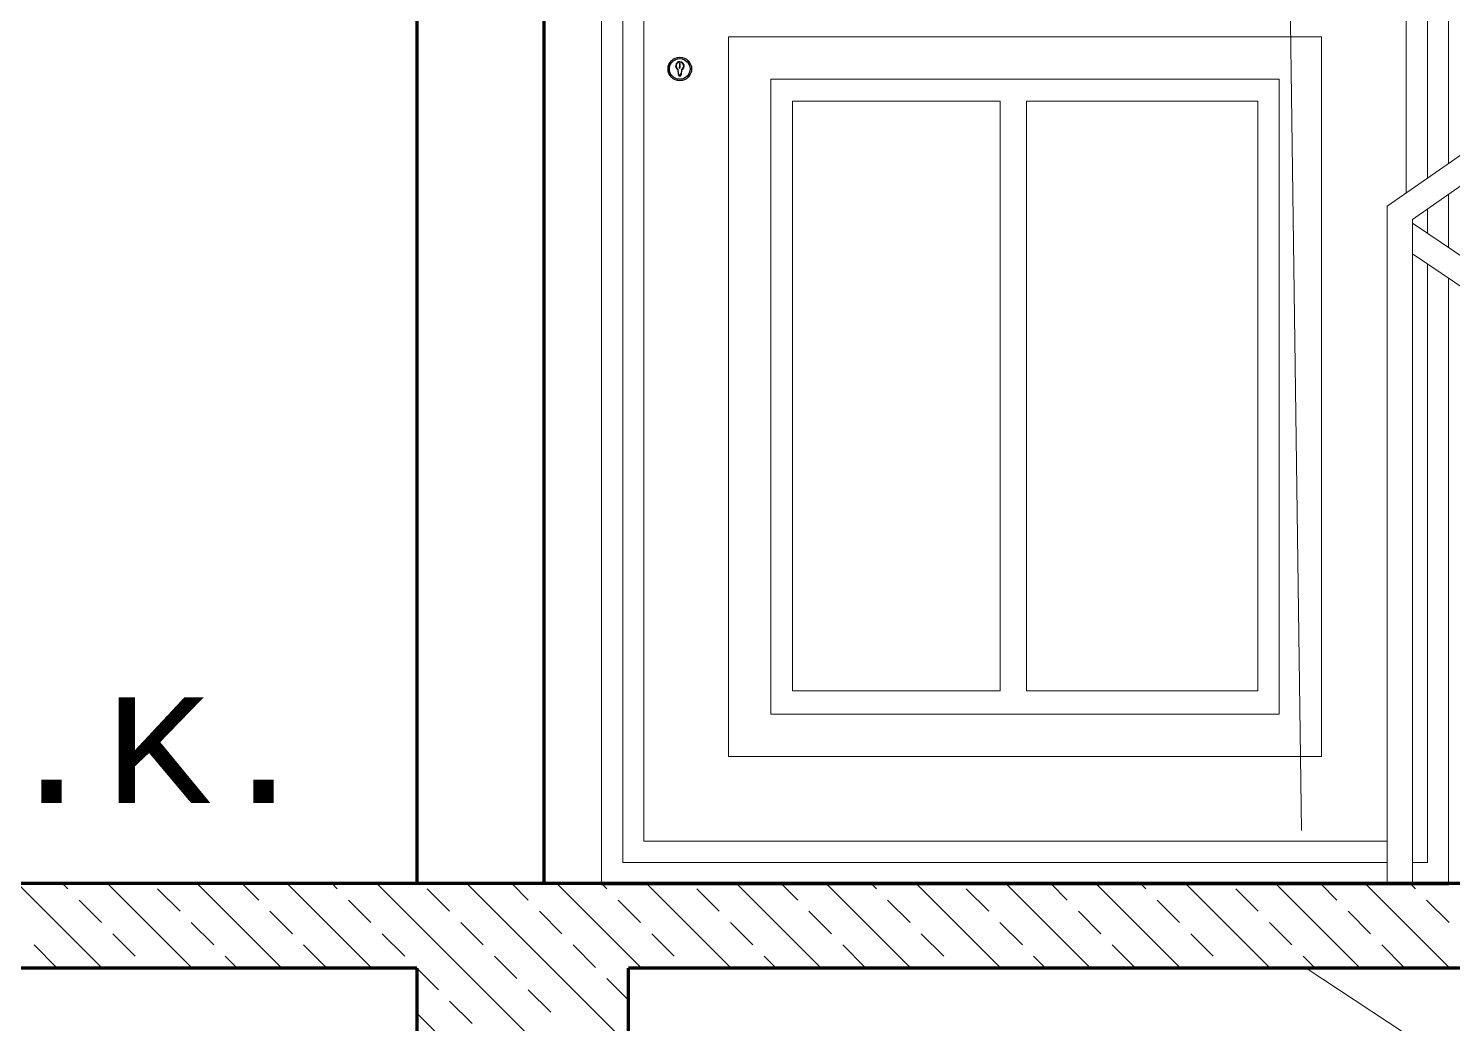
# Model space of a CAD drawing. Header units: millimetres. Extents: x 35860 to 71103, y -11298 to -8385.
# Drawn here: x 39346.7 to 39388.73, y -9634.61 to -9605.23 of the extents above; entities that cross this region are included whole.
import ezdxf
from ezdxf.enums import TextEntityAlignment as Align

# ---------------------------------------------------------------- set-up
doc = ezdxf.new("R2010")
doc.units = ezdxf.units.MM
doc.header["$MEASUREMENT"] = 0
doc.layers.get('0').update_dxf_attribs({"lineweight": 15})
for name, color, linetype, lineweight in [('02', 2, 'Continuous', 20), ('03_Yazı', 1, 'Continuous', 30), ('07', 3, 'Continuous', 70), ('Merd&Balkon', 40, 'Continuous', 20)]:
    doc.layers.add(name, color=color, linetype=linetype, lineweight=lineweight)
doc.layers.add('OLC', color=254, linetype='Continuous')
doc.styles.add('C', font='')
doc.styles.get('C').set_extended_font_data('Courier New Tur')

msp = doc.modelspace()

# ---------------------------------------------------------------- linework, layer by layer
for p, q in [((39383.419, -9566.019), (39384.273, -9628.91)), ((39348.878, -9632.976), (39346.378, -9630.476)), ((39347.859, -9630.632), (39347.703, -9630.476)), ((39351.529, -9632.976), (39349.029, -9630.476)), ((39354.181, -9632.976), (39351.681, -9630.476)), ((39353.494, -9630.963), (39353.007, -9630.476)), ((39356.833, -9632.976), (39354.333, -9630.476)), ((39355.814, -9630.632), (39355.658, -9630.476)), ((39364.409, -9637.901), (39356.984, -9630.476)), ((39364.409, -9635.249), (39359.636, -9630.476)), ((39361.449, -9630.963), (39360.962, -9630.476)), ((39364.788, -9632.976), (39362.288, -9630.476)), ((39363.769, -9630.632), (39363.613, -9630.476)), ((39367.439, -9632.976), (39364.939, -9630.476)), ((39370.091, -9632.976), (39367.591, -9630.476)), ((39369.404, -9630.963), (39368.917, -9630.476)), ((39372.743, -9632.976), (39370.243, -9630.476)), ((39371.724, -9630.632), (39371.568, -9630.476)), ((39375.394, -9632.976), (39372.894, -9630.476)), ((39378.046, -9632.976), (39375.546, -9630.476)), ((39377.359, -9630.963), (39376.872, -9630.476)), ((39380.697, -9632.976), (39378.197, -9630.476)), ((39379.679, -9630.632), (39379.523, -9630.476)), ((39383.349, -9632.976), (39380.849, -9630.476)), ((39386.001, -9632.976), (39383.501, -9630.476)), ((39385.314, -9630.963), (39384.827, -9630.476)), ((39388.652, -9632.976), (39386.152, -9630.476)), ((39387.634, -9630.632), (39387.478, -9630.476)), ((39348.854, -9631.626), (39348.191, -9630.963)), ((39351.174, -9631.295), (39350.511, -9630.632)), ((39356.808, -9631.626), (39356.146, -9630.963)), ((39359.129, -9631.295), (39358.466, -9630.632)), ((39364.763, -9631.626), (39364.101, -9630.963)), ((39367.084, -9631.295), (39366.421, -9630.632)), ((39372.718, -9631.626), (39372.055, -9630.963)), ((39375.039, -9631.295), (39374.376, -9630.632)), ((39380.673, -9631.626), (39380.01, -9630.963)), ((39382.994, -9631.295), (39382.331, -9630.632)), ((39388.628, -9631.626), (39387.965, -9630.963)), ((39354.488, -9631.958), (39353.825, -9631.295)), ((39362.443, -9631.958), (39361.78, -9631.295)), ((39370.398, -9631.958), (39369.735, -9631.295)), ((39378.353, -9631.958), (39377.69, -9631.295)), ((39386.308, -9631.958), (39385.645, -9631.295)), ((39352.168, -9632.289), (39351.505, -9631.626)), ((39360.123, -9632.289), (39359.46, -9631.626)), ((39368.078, -9632.289), (39367.415, -9631.626)), ((39376.033, -9632.289), (39375.37, -9631.626)), ((39383.988, -9632.289), (39383.325, -9631.626)), ((39349.848, -9632.621), (39349.185, -9631.958)), ((39357.803, -9632.621), (39357.14, -9631.958)), ((39365.758, -9632.621), (39365.095, -9631.958)), ((39373.713, -9632.621), (39373.05, -9631.958)), ((39381.668, -9632.621), (39381.005, -9631.958)), ((39347.528, -9632.952), (39346.865, -9632.289)), ((39352.855, -9632.976), (39352.5, -9632.621)), ((39355.483, -9632.952), (39354.82, -9632.289)), ((39361.117, -9633.283), (39360.455, -9632.621)), ((39363.438, -9632.952), (39362.775, -9632.289)), ((39368.765, -9632.976), (39368.409, -9632.621)), ((39371.393, -9632.952), (39370.73, -9632.289)), ((39376.72, -9632.976), (39376.364, -9632.621)), ((39379.348, -9632.952), (39378.685, -9632.289)), ((39384.675, -9632.976), (39384.319, -9632.621)), ((39387.302, -9632.952), (39386.64, -9632.289)), ((39350.203, -9632.976), (39350.179, -9632.952)), ((39358.158, -9632.976), (39358.134, -9632.952)), ((39358.797, -9633.615), (39358.159, -9632.977)), ((39366.113, -9632.976), (39366.089, -9632.952)), ((39374.068, -9632.976), (39374.044, -9632.952)), ((39382.023, -9632.976), (39381.999, -9632.952)), ((39364.409, -9633.923), (39363.769, -9633.283)), ((39362.112, -9634.278), (39361.449, -9633.615)), ((39364.409, -9640.553), (39358.159, -9634.303)), ((39359.792, -9634.609), (39359.129, -9633.946))]:
    msp.add_line(p, q)
at = {"layer": '02'}
for p, q in [((39363.613, -9575.476), (39363.613, -9630.476)), ((39363.613, -9575.476), (39363.613, -9630.476)), ((39363.613, -9575.476), (39363.613, -9630.476)), ((39363.613, -9575.476), (39363.613, -9630.476)), ((39363.613, -9575.476), (39363.613, -9630.476)), ((39363.613, -9575.476), (39363.613, -9630.476)), ((39363.613, -9575.476), (39363.613, -9630.476)), ((39363.613, -9575.476), (39363.613, -9630.476)), ((39363.613, -9575.476), (39363.613, -9630.476)), ((39388.613, -9575.476), (39388.613, -9609.212)), ((39388.613, -9575.476), (39388.613, -9609.212)), ((39388.613, -9575.476), (39388.613, -9609.212)), ((39388.613, -9575.476), (39388.613, -9609.212)), ((39388.613, -9575.476), (39388.613, -9609.212)), ((39388.613, -9575.476), (39388.613, -9609.212)), ((39388.613, -9609.212), (39388.613, -9575.476)), ((39388.613, -9609.212), (39388.613, -9575.476)), ((39388.613, -9609.212), (39388.613, -9575.476)), ((39364.238, -9576.101), (39364.238, -9629.851)), ((39364.238, -9576.101), (39364.238, -9629.851)), ((39364.238, -9576.101), (39364.238, -9629.851)), ((39364.238, -9576.101), (39364.238, -9629.851)), ((39364.238, -9576.101), (39364.238, -9629.851)), ((39364.238, -9576.101), (39364.238, -9629.851)), ((39364.238, -9576.101), (39364.238, -9629.851)), ((39364.238, -9576.101), (39364.238, -9629.851)), ((39364.238, -9576.101), (39364.238, -9629.851)), ((39387.988, -9609.646), (39387.988, -9576.101)), ((39387.988, -9609.646), (39387.988, -9576.101)), ((39387.988, -9609.646), (39387.988, -9576.101)), ((39387.988, -9609.646), (39387.988, -9576.101)), ((39387.988, -9609.646), (39387.988, -9576.101)), ((39387.988, -9609.646), (39387.988, -9576.101)), ((39387.988, -9609.646), (39387.988, -9576.101)), ((39387.988, -9609.646), (39387.988, -9576.101)), ((39387.988, -9609.646), (39387.988, -9576.101)), ((39364.863, -9576.726), (39364.863, -9629.226)), ((39364.863, -9576.726), (39364.863, -9629.226)), ((39364.863, -9576.726), (39364.863, -9629.226)), ((39364.863, -9576.726), (39364.863, -9629.226)), ((39364.863, -9576.726), (39364.863, -9629.226)), ((39364.863, -9576.726), (39364.863, -9629.226)), ((39364.863, -9576.726), (39364.863, -9629.226)), ((39364.863, -9576.726), (39364.863, -9629.226)), ((39364.863, -9576.726), (39364.863, -9629.226)), ((39387.363, -9610.081), (39387.363, -9576.726)), ((39387.363, -9610.081), (39387.363, -9576.726)), ((39387.363, -9610.081), (39387.363, -9576.726)), ((39387.363, -9610.081), (39387.363, -9576.726)), ((39387.363, -9610.081), (39387.363, -9576.726)), ((39387.363, -9610.081), (39387.363, -9576.726)), ((39387.363, -9610.081), (39387.363, -9576.726)), ((39387.363, -9610.081), (39387.363, -9576.726)), ((39387.363, -9610.081), (39387.363, -9576.726)), ((39386.795, -9610.476), (39423.784, -9584.757)), ((39367.363, -9605.476), (39384.863, -9605.476)), ((39367.363, -9605.476), (39384.863, -9605.476)), ((39367.363, -9605.476), (39384.863, -9605.476)), ((39367.363, -9605.476), (39367.363, -9626.726)), ((39367.363, -9605.476), (39367.363, -9626.726)), ((39367.363, -9605.476), (39367.363, -9626.726)), ((39367.363, -9605.476), (39384.863, -9605.476)), ((39367.363, -9605.476), (39384.863, -9605.476)), ((39367.363, -9605.476), (39384.863, -9605.476)), ((39367.363, -9605.476), (39367.363, -9626.726)), ((39367.363, -9605.476), (39367.363, -9626.726)), ((39367.363, -9605.476), (39367.363, -9626.726)), ((39367.363, -9605.476), (39384.863, -9605.476)), ((39367.363, -9605.476), (39384.863, -9605.476)), ((39367.363, -9605.476), (39384.863, -9605.476)), ((39367.363, -9605.476), (39367.363, -9626.726)), ((39367.363, -9605.476), (39367.363, -9626.726)), ((39367.363, -9605.476), (39367.363, -9626.726)), ((39384.863, -9626.726), (39384.863, -9605.476)), ((39384.863, -9626.726), (39384.863, -9605.476)), ((39384.863, -9626.726), (39384.863, -9605.476)), ((39384.863, -9626.726), (39384.863, -9605.476)), ((39384.863, -9626.726), (39384.863, -9605.476)), ((39384.863, -9626.726), (39384.863, -9605.476)), ((39384.863, -9626.726), (39384.863, -9605.476)), ((39384.863, -9626.726), (39384.863, -9605.476)), ((39384.863, -9626.726), (39384.863, -9605.476)), ((39365.869, -9606.453), (39365.878, -9606.584)), ((39365.869, -9606.453), (39365.878, -9606.584)), ((39365.869, -9606.453), (39365.878, -9606.584)), ((39365.878, -9606.444), (39365.887, -9606.573)), ((39365.878, -9606.444), (39365.887, -9606.573)), ((39365.878, -9606.444), (39365.887, -9606.573)), ((39365.907, -9606.386), (39365.918, -9606.37)), ((39365.907, -9606.386), (39365.918, -9606.37)), ((39365.907, -9606.386), (39365.918, -9606.37)), ((39365.907, -9606.391), (39365.907, -9606.386)), ((39365.907, -9606.391), (39365.907, -9606.386)), ((39365.907, -9606.391), (39365.907, -9606.386)), ((39365.907, -9606.391), (39365.91, -9606.399)), ((39365.907, -9606.391), (39365.91, -9606.399)), ((39365.907, -9606.391), (39365.91, -9606.399)), ((39365.91, -9606.399), (39365.912, -9606.408)), ((39365.91, -9606.399), (39365.912, -9606.408)), ((39365.91, -9606.399), (39365.912, -9606.408)), ((39365.911, -9606.271), (39365.913, -9606.266)), ((39365.911, -9606.271), (39365.913, -9606.266)), ((39365.911, -9606.271), (39365.913, -9606.266)), ((39365.912, -9606.283), (39365.911, -9606.271)), ((39365.912, -9606.283), (39365.911, -9606.271)), ((39365.912, -9606.283), (39365.911, -9606.271)), ((39365.914, -9606.29), (39365.912, -9606.283)), ((39365.914, -9606.29), (39365.912, -9606.283)), ((39365.914, -9606.29), (39365.912, -9606.283)), ((39365.912, -9606.408), (39365.914, -9606.415)), ((39365.912, -9606.408), (39365.914, -9606.415)), ((39365.912, -9606.408), (39365.914, -9606.415)), ((39365.917, -9606.263), (39365.913, -9606.267)), ((39365.917, -9606.263), (39365.913, -9606.267)), ((39365.917, -9606.263), (39365.913, -9606.267)), ((39365.913, -9606.323), (39365.914, -9606.319)), ((39365.913, -9606.323), (39365.914, -9606.319)), ((39365.913, -9606.323), (39365.914, -9606.319)), ((39365.913, -9606.346), (39365.913, -9606.323)), ((39365.913, -9606.346), (39365.913, -9606.323)), ((39365.913, -9606.346), (39365.913, -9606.323)), ((39365.915, -9606.35), (39365.913, -9606.346)), ((39365.915, -9606.35), (39365.913, -9606.346)), ((39365.915, -9606.35), (39365.913, -9606.346)), ((39365.914, -9606.302), (39365.914, -9606.29)), ((39365.914, -9606.302), (39365.914, -9606.29)), ((39365.914, -9606.302), (39365.914, -9606.29)), ((39365.914, -9606.319), (39365.914, -9606.302)), ((39365.914, -9606.319), (39365.914, -9606.302)), ((39365.914, -9606.319), (39365.914, -9606.302)), ((39365.914, -9606.415), (39365.92, -9606.404)), ((39365.914, -9606.415), (39365.92, -9606.404)), ((39365.914, -9606.415), (39365.92, -9606.404)), ((39365.915, -9606.35), (39365.918, -9606.37)), ((39365.915, -9606.35), (39365.918, -9606.37)), ((39365.915, -9606.35), (39365.918, -9606.37)), ((39365.921, -9606.261), (39365.917, -9606.263)), ((39365.921, -9606.261), (39365.917, -9606.263)), ((39365.921, -9606.261), (39365.917, -9606.263)), ((39365.92, -9606.404), (39365.922, -9606.393)), ((39365.92, -9606.404), (39365.922, -9606.393)), ((39365.92, -9606.404), (39365.922, -9606.393)), ((39365.924, -9606.263), (39365.921, -9606.261)), ((39365.924, -9606.263), (39365.921, -9606.261)), ((39365.924, -9606.263), (39365.921, -9606.261)), ((39365.926, -9606.301), (39365.922, -9606.311)), ((39365.926, -9606.301), (39365.922, -9606.311)), ((39365.926, -9606.301), (39365.922, -9606.311)), ((39365.922, -9606.311), (39365.924, -9606.318)), ((39365.922, -9606.311), (39365.924, -9606.318)), ((39365.922, -9606.311), (39365.924, -9606.318)), ((39365.926, -9606.387), (39365.922, -9606.393)), ((39365.926, -9606.387), (39365.922, -9606.393)), ((39365.926, -9606.387), (39365.922, -9606.393)), ((39365.927, -9606.267), (39365.924, -9606.263)), ((39365.927, -9606.267), (39365.924, -9606.263)), ((39365.927, -9606.267), (39365.924, -9606.263)), ((39365.924, -9606.318), (39365.925, -9606.323)), ((39365.924, -9606.318), (39365.925, -9606.323)), ((39365.924, -9606.318), (39365.925, -9606.323)), ((39365.927, -9606.267), (39365.925, -9606.27)), ((39365.927, -9606.267), (39365.925, -9606.27)), ((39365.927, -9606.267), (39365.925, -9606.27)), ((39365.925, -9606.27), (39365.932, -9606.28)), ((39365.925, -9606.27), (39365.932, -9606.28)), ((39365.925, -9606.27), (39365.932, -9606.28)), ((39365.925, -9606.323), (39365.925, -9606.325)), ((39365.925, -9606.323), (39365.925, -9606.325)), ((39365.925, -9606.323), (39365.925, -9606.325)), ((39365.925, -9606.325), (39365.929, -9606.329)), ((39365.925, -9606.325), (39365.929, -9606.329)), ((39365.925, -9606.325), (39365.929, -9606.329)), ((39365.931, -9606.292), (39365.926, -9606.301)), ((39365.931, -9606.292), (39365.926, -9606.301)), ((39365.931, -9606.292), (39365.926, -9606.301)), ((39365.929, -9606.352), (39365.926, -9606.355)), ((39365.929, -9606.352), (39365.926, -9606.355)), ((39365.929, -9606.352), (39365.926, -9606.355)), ((39365.926, -9606.355), (39365.927, -9606.361)), ((39365.926, -9606.355), (39365.927, -9606.361)), ((39365.926, -9606.355), (39365.927, -9606.361)), ((39365.932, -9606.383), (39365.926, -9606.387)), ((39365.932, -9606.383), (39365.926, -9606.387)), ((39365.932, -9606.383), (39365.926, -9606.387)), ((39365.927, -9606.361), (39365.932, -9606.37)), ((39365.927, -9606.361), (39365.932, -9606.37)), ((39365.927, -9606.361), (39365.932, -9606.37)), ((39365.929, -9606.329), (39365.932, -9606.335)), ((39365.929, -9606.329), (39365.932, -9606.335)), ((39365.929, -9606.329), (39365.932, -9606.335)), ((39365.935, -9606.347), (39365.929, -9606.352)), ((39365.935, -9606.347), (39365.929, -9606.352)), ((39365.935, -9606.347), (39365.929, -9606.352)), ((39365.932, -9606.286), (39365.931, -9606.292)), ((39365.932, -9606.286), (39365.931, -9606.292)), ((39365.932, -9606.286), (39365.931, -9606.292)), ((39365.932, -9606.28), (39365.932, -9606.286)), ((39365.932, -9606.28), (39365.932, -9606.286)), ((39365.932, -9606.28), (39365.932, -9606.286)), ((39365.932, -9606.335), (39365.935, -9606.345)), ((39365.932, -9606.335), (39365.935, -9606.345)), ((39365.932, -9606.335), (39365.935, -9606.345)), ((39365.932, -9606.37), (39365.932, -9606.383)), ((39365.932, -9606.37), (39365.932, -9606.383)), ((39365.932, -9606.37), (39365.932, -9606.383)), ((39365.935, -9606.345), (39365.935, -9606.347)), ((39365.935, -9606.345), (39365.935, -9606.347)), ((39365.935, -9606.345), (39365.935, -9606.347)), ((39365.969, -9606.445), (39365.958, -9606.574)), ((39365.969, -9606.445), (39365.958, -9606.574)), ((39365.969, -9606.445), (39365.958, -9606.574)), ((39365.979, -9606.454), (39365.968, -9606.585)), ((39365.979, -9606.454), (39365.968, -9606.585)), ((39365.979, -9606.454), (39365.968, -9606.585)), ((39365.923, -9606.642), (39365.919, -9606.641)), ((39365.923, -9606.642), (39365.919, -9606.641)), ((39365.923, -9606.642), (39365.919, -9606.641)), ((39368.613, -9606.726), (39383.613, -9606.726)), ((39368.613, -9606.726), (39383.613, -9606.726)), ((39368.613, -9606.726), (39383.613, -9606.726)), ((39368.613, -9606.726), (39368.613, -9625.476)), ((39368.613, -9606.726), (39368.613, -9625.476)), ((39368.613, -9606.726), (39368.613, -9625.476)), ((39368.613, -9606.726), (39383.613, -9606.726)), ((39368.613, -9606.726), (39383.613, -9606.726)), ((39368.613, -9606.726), (39383.613, -9606.726)), ((39368.613, -9606.726), (39368.613, -9625.476)), ((39368.613, -9606.726), (39368.613, -9625.476)), ((39368.613, -9606.726), (39368.613, -9625.476)), ((39368.613, -9606.726), (39383.613, -9606.726)), ((39368.613, -9606.726), (39383.613, -9606.726)), ((39368.613, -9606.726), (39383.613, -9606.726)), ((39368.613, -9606.726), (39368.613, -9625.476)), ((39368.613, -9606.726), (39368.613, -9625.476)), ((39368.613, -9606.726), (39368.613, -9625.476)), ((39383.613, -9625.476), (39383.613, -9606.726)), ((39383.613, -9625.476), (39383.613, -9606.726)), ((39383.613, -9625.476), (39383.613, -9606.726)), ((39383.613, -9625.476), (39383.613, -9606.726)), ((39383.613, -9625.476), (39383.613, -9606.726)), ((39383.613, -9625.476), (39383.613, -9606.726)), ((39383.613, -9625.476), (39383.613, -9606.726)), ((39383.613, -9625.476), (39383.613, -9606.726)), ((39383.613, -9625.476), (39383.613, -9606.726)), ((39369.253, -9607.383), (39375.377, -9607.383)), ((39369.253, -9607.383), (39375.377, -9607.383)), ((39369.253, -9607.383), (39375.377, -9607.383)), ((39369.253, -9624.786), (39369.253, -9607.383)), ((39369.253, -9624.786), (39369.253, -9607.383)), ((39369.253, -9624.786), (39369.253, -9607.383)), ((39369.253, -9607.383), (39375.377, -9607.383)), ((39369.253, -9607.383), (39375.377, -9607.383)), ((39369.253, -9607.383), (39375.377, -9607.383)), ((39369.253, -9624.786), (39369.253, -9607.383)), ((39369.253, -9624.786), (39369.253, -9607.383)), ((39369.253, -9624.786), (39369.253, -9607.383)), ((39369.253, -9607.383), (39375.377, -9607.383)), ((39369.253, -9607.383), (39375.377, -9607.383)), ((39369.253, -9607.383), (39375.377, -9607.383)), ((39369.253, -9624.786), (39369.253, -9607.383)), ((39369.253, -9624.786), (39369.253, -9607.383)), ((39369.253, -9624.786), (39369.253, -9607.383)), ((39375.377, -9607.383), (39375.377, -9624.786)), ((39375.377, -9607.383), (39375.377, -9624.786)), ((39375.377, -9607.383), (39375.377, -9624.786)), ((39375.377, -9607.383), (39375.377, -9624.786)), ((39375.377, -9607.383), (39375.377, -9624.786)), ((39375.377, -9607.383), (39375.377, -9624.786)), ((39375.377, -9607.383), (39375.377, -9624.786)), ((39375.377, -9607.383), (39375.377, -9624.786)), ((39375.377, -9607.383), (39375.377, -9624.786)), ((39376.15, -9607.383), (39382.987, -9607.383)), ((39376.15, -9607.383), (39382.987, -9607.383)), ((39376.15, -9607.383), (39382.987, -9607.383)), ((39376.15, -9624.786), (39376.15, -9607.383)), ((39376.15, -9624.786), (39376.15, -9607.383)), ((39376.15, -9624.786), (39376.15, -9607.383)), ((39376.15, -9607.383), (39382.987, -9607.383)), ((39376.15, -9607.383), (39382.987, -9607.383)), ((39376.15, -9607.383), (39382.987, -9607.383)), ((39376.15, -9624.786), (39376.15, -9607.383)), ((39376.15, -9624.786), (39376.15, -9607.383)), ((39376.15, -9624.786), (39376.15, -9607.383)), ((39376.15, -9607.383), (39382.987, -9607.383)), ((39376.15, -9607.383), (39382.987, -9607.383)), ((39376.15, -9607.383), (39382.987, -9607.383)), ((39376.15, -9624.786), (39376.15, -9607.383)), ((39376.15, -9624.786), (39376.15, -9607.383)), ((39376.15, -9624.786), (39376.15, -9607.383)), ((39382.987, -9607.383), (39382.987, -9624.786)), ((39382.987, -9607.383), (39382.987, -9624.786)), ((39382.987, -9607.383), (39382.987, -9624.786)), ((39382.987, -9607.383), (39382.987, -9624.786)), ((39382.987, -9607.383), (39382.987, -9624.786)), ((39382.987, -9607.383), (39382.987, -9624.786)), ((39382.987, -9607.383), (39382.987, -9624.786)), ((39382.987, -9607.383), (39382.987, -9624.786)), ((39382.987, -9607.383), (39382.987, -9624.786)), ((39387.545, -9610.868), (39392.534, -9607.399)), ((39388.613, -9610.125), (39388.613, -9611.702)), ((39388.613, -9610.125), (39388.613, -9611.702)), ((39388.613, -9610.125), (39388.613, -9611.702)), ((39388.613, -9610.125), (39388.613, -9611.702)), ((39388.613, -9610.125), (39388.613, -9611.702)), ((39388.613, -9610.125), (39388.613, -9611.702)), ((39388.613, -9611.702), (39388.613, -9610.125)), ((39388.613, -9611.702), (39388.613, -9610.125)), ((39388.613, -9611.702), (39388.613, -9610.125)), ((39386.795, -9630.476), (39386.795, -9610.476)), ((39387.988, -9611.281), (39387.988, -9610.56)), ((39387.988, -9611.281), (39387.988, -9610.56)), ((39387.988, -9611.281), (39387.988, -9610.56)), ((39387.988, -9611.281), (39387.988, -9610.56)), ((39387.988, -9611.281), (39387.988, -9610.56)), ((39387.988, -9611.281), (39387.988, -9610.56)), ((39387.988, -9611.281), (39387.988, -9610.56)), ((39387.988, -9611.281), (39387.988, -9610.56)), ((39387.988, -9611.281), (39387.988, -9610.56)), ((39387.545, -9630.476), (39387.545, -9610.868)), ((39387.545, -9610.982), (39387.545, -9610.868)), ((39392.534, -9614.344), (39387.545, -9610.982)), ((39391.784, -9614.743), (39387.545, -9611.886)), ((39387.988, -9629.851), (39387.988, -9612.185)), ((39387.988, -9629.851), (39387.988, -9612.185)), ((39387.988, -9629.851), (39387.988, -9612.185)), ((39387.988, -9629.851), (39387.988, -9612.185)), ((39387.988, -9629.851), (39387.988, -9612.185)), ((39387.988, -9629.851), (39387.988, -9612.185)), ((39387.988, -9629.851), (39387.988, -9612.185)), ((39387.988, -9629.851), (39387.988, -9612.185)), ((39387.988, -9629.851), (39387.988, -9612.185)), ((39388.613, -9630.476), (39388.613, -9612.606)), ((39388.613, -9630.476), (39388.613, -9612.606)), ((39388.613, -9630.476), (39388.613, -9612.606)), ((39388.613, -9612.606), (39388.613, -9630.476)), ((39388.613, -9612.606), (39388.613, -9630.476)), ((39388.613, -9612.606), (39388.613, -9630.476)), ((39388.613, -9612.606), (39388.613, -9630.476)), ((39388.613, -9612.606), (39388.613, -9630.476)), ((39388.613, -9612.606), (39388.613, -9630.476)), ((39375.377, -9624.786), (39369.253, -9624.786)), ((39375.377, -9624.786), (39369.253, -9624.786)), ((39375.377, -9624.786), (39369.253, -9624.786)), ((39375.377, -9624.786), (39369.253, -9624.786)), ((39375.377, -9624.786), (39369.253, -9624.786)), ((39375.377, -9624.786), (39369.253, -9624.786)), ((39375.377, -9624.786), (39369.253, -9624.786)), ((39375.377, -9624.786), (39369.253, -9624.786)), ((39375.377, -9624.786), (39369.253, -9624.786)), ((39382.987, -9624.786), (39376.15, -9624.786)), ((39382.987, -9624.786), (39376.15, -9624.786)), ((39382.987, -9624.786), (39376.15, -9624.786)), ((39382.987, -9624.786), (39376.15, -9624.786)), ((39382.987, -9624.786), (39376.15, -9624.786)), ((39382.987, -9624.786), (39376.15, -9624.786)), ((39382.987, -9624.786), (39376.15, -9624.786)), ((39382.987, -9624.786), (39376.15, -9624.786)), ((39382.987, -9624.786), (39376.15, -9624.786)), ((39368.613, -9625.476), (39383.613, -9625.476)), ((39368.613, -9625.476), (39383.613, -9625.476)), ((39368.613, -9625.476), (39383.613, -9625.476)), ((39368.613, -9625.476), (39383.613, -9625.476)), ((39368.613, -9625.476), (39383.613, -9625.476)), ((39368.613, -9625.476), (39383.613, -9625.476)), ((39368.613, -9625.476), (39383.613, -9625.476)), ((39368.613, -9625.476), (39383.613, -9625.476)), ((39368.613, -9625.476), (39383.613, -9625.476)), ((39367.363, -9626.726), (39384.863, -9626.726)), ((39367.363, -9626.726), (39384.863, -9626.726)), ((39367.363, -9626.726), (39384.863, -9626.726)), ((39367.363, -9626.726), (39384.863, -9626.726)), ((39367.363, -9626.726), (39384.863, -9626.726)), ((39367.363, -9626.726), (39384.863, -9626.726)), ((39367.363, -9626.726), (39384.863, -9626.726)), ((39367.363, -9626.726), (39384.863, -9626.726)), ((39367.363, -9626.726), (39384.863, -9626.726)), ((39364.863, -9629.226), (39386.795, -9629.226)), ((39364.863, -9629.226), (39386.795, -9629.226)), ((39364.863, -9629.226), (39386.795, -9629.226)), ((39364.863, -9629.226), (39386.795, -9629.226)), ((39364.863, -9629.226), (39386.795, -9629.226)), ((39364.863, -9629.226), (39386.795, -9629.226)), ((39364.863, -9629.226), (39386.795, -9629.226)), ((39364.863, -9629.226), (39386.795, -9629.226)), ((39364.863, -9629.226), (39386.795, -9629.226)), ((39364.238, -9629.851), (39386.795, -9629.851)), ((39364.238, -9629.851), (39386.795, -9629.851)), ((39364.238, -9629.851), (39386.795, -9629.851)), ((39364.238, -9629.851), (39386.795, -9629.851)), ((39364.238, -9629.851), (39386.795, -9629.851)), ((39364.238, -9629.851), (39386.795, -9629.851)), ((39364.238, -9629.851), (39386.795, -9629.851)), ((39364.238, -9629.851), (39386.795, -9629.851)), ((39364.238, -9629.851), (39386.795, -9629.851)), ((39387.545, -9629.851), (39387.988, -9629.851)), ((39387.545, -9629.851), (39387.988, -9629.851)), ((39387.545, -9629.851), (39387.988, -9629.851)), ((39387.545, -9629.851), (39387.988, -9629.851)), ((39387.545, -9629.851), (39387.988, -9629.851)), ((39387.545, -9629.851), (39387.988, -9629.851)), ((39387.545, -9629.851), (39387.988, -9629.851)), ((39387.545, -9629.851), (39387.988, -9629.851)), ((39387.545, -9629.851), (39387.988, -9629.851))]:
    msp.add_line(p, q, dxfattribs=at)
at = {"layer": '07'}
for p, q in [((39358.159, -9574.226), (39358.159, -9630.476)), ((39361.909, -9574.226), (39361.909, -9630.476)), ((39389.409, -9630.476), (39279.409, -9630.476)), ((39364.409, -9630.476), (39358.159, -9630.476)), ((39363.613, -9630.476), (39388.613, -9630.476)), ((39363.613, -9630.476), (39388.613, -9630.476)), ((39363.613, -9630.476), (39388.613, -9630.476)), ((39358.159, -9632.976), (39285.659, -9632.976)), ((39358.159, -9632.976), (39358.159, -9642.976)), ((39364.409, -9642.976), (39364.409, -9632.976)), ((39389.711, -9632.976), (39364.409, -9632.976))]:
    msp.add_line(p, q, dxfattribs=at)
at = {"layer": 'Merd&Balkon'}
msp.add_line((39384.409, -9632.976), (39418.136, -9655.198), dxfattribs=at)
at = {"layer": 'OLC'}
for centre, radius in [((39365.923, -9606.428), 0.347), ((39365.923, -9606.428), 0.347), ((39365.923, -9606.428), 0.347), ((39365.92, -9606.428), 0.305), ((39365.92, -9606.428), 0.305), ((39365.92, -9606.428), 0.305)]:
    msp.add_circle(centre, radius, dxfattribs=at)
for centre, radius, start, end in [((39365.925, -9606.341), 0.126, 295.4834, 243.4122), ((39365.925, -9606.341), 0.126, 295.4834, 243.4122), ((39365.925, -9606.341), 0.126, 295.4834, 243.4122), ((39365.925, -9606.341), 0.113, 292.9456, 245.6901), ((39365.925, -9606.341), 0.113, 292.9456, 245.6901), ((39365.925, -9606.341), 0.113, 292.9456, 245.6901), ((39365.944, -9606.579), 0.0661, 183.98, 248.3709), ((39365.944, -9606.579), 0.0661, 183.98, 248.3709), ((39365.944, -9606.579), 0.0661, 183.98, 248.3709), ((39365.939, -9606.569), 0.0519, 183.98, 248.3709), ((39365.939, -9606.569), 0.0519, 183.98, 248.3709), ((39365.939, -9606.569), 0.0519, 183.98, 248.3709), ((39365.906, -9606.57), 0.0519, 288.8236, 355.0372), ((39365.906, -9606.57), 0.0519, 288.8236, 355.0372), ((39365.906, -9606.57), 0.0519, 288.8236, 355.0372), ((39365.902, -9606.579), 0.0661, 288.8236, 355.0372), ((39365.902, -9606.579), 0.0661, 288.8236, 355.0372), ((39365.902, -9606.579), 0.0661, 288.8236, 355.0372)]:
    msp.add_arc(centre, radius, start, end, dxfattribs=at)

# ---------------------------------------------------------------- texts
at = {"layer": '03_Yazı', "style": 'C'}
msp.add_attdef('1.B.K.', text='A:10.00m2', height=3.125, dxfattribs=at).set_placement((39345.812, -9626.539), align=Align.MIDDLE_CENTER)

doc.saveas('drawing.dxf')
